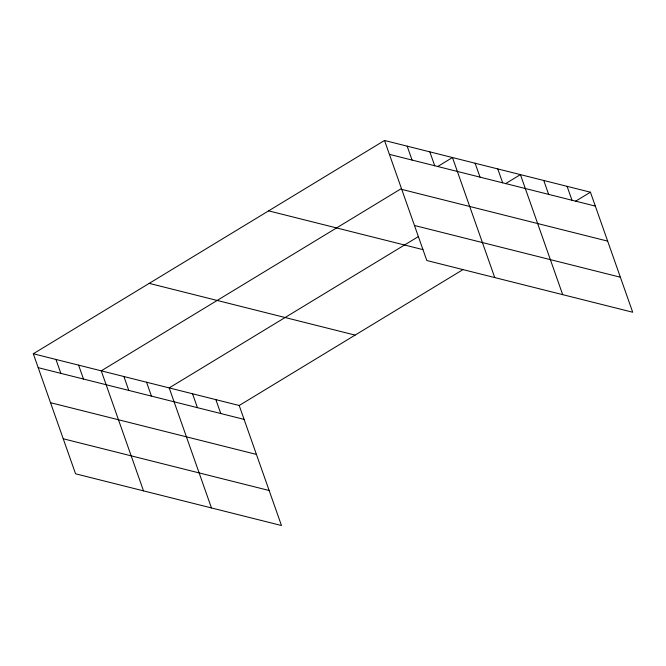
<?xml version="1.0" encoding="UTF-8"?>
<svg xmlns="http://www.w3.org/2000/svg" width="666" height="666" viewBox="0 0 666 666"><rect width="100%" height="100%" fill="white"/><g stroke="black" fill="none" stroke-linecap="round" stroke-linejoin="round"><path stroke-width="1" d="M33.3 353.763L239.202 405.494L281.477 525.524L75.566 473.801L33.3 353.763L384.523 140.476L590.434 192.199L632.7 312.237L426.798 260.506L384.523 140.476M401.548 188.47L101.249 370.837L143.515 490.867M437.545 166.608L452.472 157.542L494.746 277.58M418.564 236.472L169.197 387.903L211.463 507.942M505.494 183.683L520.421 174.617L562.695 294.647M239.202 405.494L463.111 269.522M575.499 201.265L590.434 192.199M389.419 154.37L595.321 206.102M401.756 189.394L607.658 241.125M414.46 225.483L620.362 277.214M268.623 210.864L422.993 249.642M149.209 283.375L355.111 335.106M38.195 367.665L244.097 419.389M50.524 402.689L256.427 454.412M63.237 438.769L269.139 490.501M567.091 186.338L571.986 200.241M543.756 180.478L548.651 194.38M497.777 168.923L502.672 182.825M475.124 163.237L480.02 177.131M429.828 151.856L434.723 165.751M407.176 146.162L412.071 160.065M215.867 399.633L220.762 413.528M192.532 393.764L197.427 407.667M146.545 382.217L151.44 396.112M123.901 376.523L128.788 390.426M78.596 365.143L83.491 379.046M55.952 359.457L60.847 373.351"/></g></svg>
